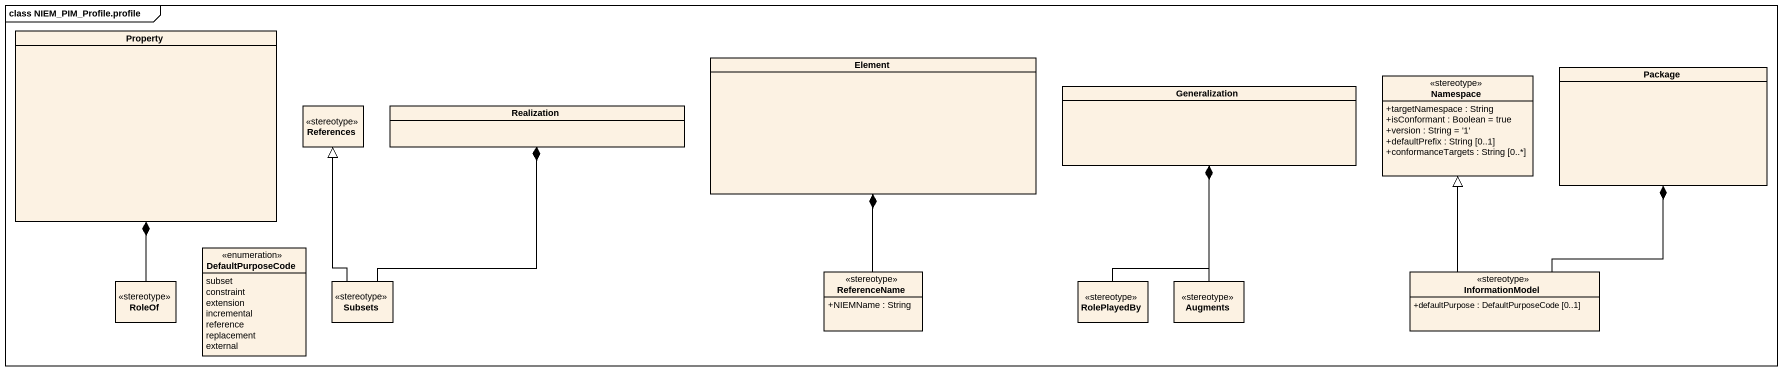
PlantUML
@startuml
mainframe class NIEM_PIM_Profile.profile
hide circle
hide empty members
skinparam classAttributeIconSize 0
class Property
class Element
class "Namespace" as Namespace_ <<stereotype>> {
  +targetNamespace : String
  +isConformant : Boolean = true
  +version : String = '1'
  +defaultPrefix : String [0..1]
  +conformanceTargets : String [0..*]
}
class "Package" as Package_
class References <<stereotype>>
class Realization
class Generalization
enum DefaultPurposeCode {
  subset
  constraint
  extension
  incremental
  reference
  replacement
  external
}
class ReferenceName <<stereotype>> {
  +NIEMName : String
}
class InformationModel <<stereotype>> {
  +defaultPurpose : DefaultPurposeCode [0..1]
}
class RoleOf <<stereotype>>
class Subsets <<stereotype>>
class RolePlayedBy <<stereotype>>
class Augments <<stereotype>>
ReferenceName -up-* Element
InformationModel -up-|> Namespace_
InformationModel -up-* Package_
RoleOf -up-* Property
Subsets -up-|> References
Subsets -up-* Realization
RolePlayedBy -up-* Generalization
Augments -up-> Generalization
@enduml
